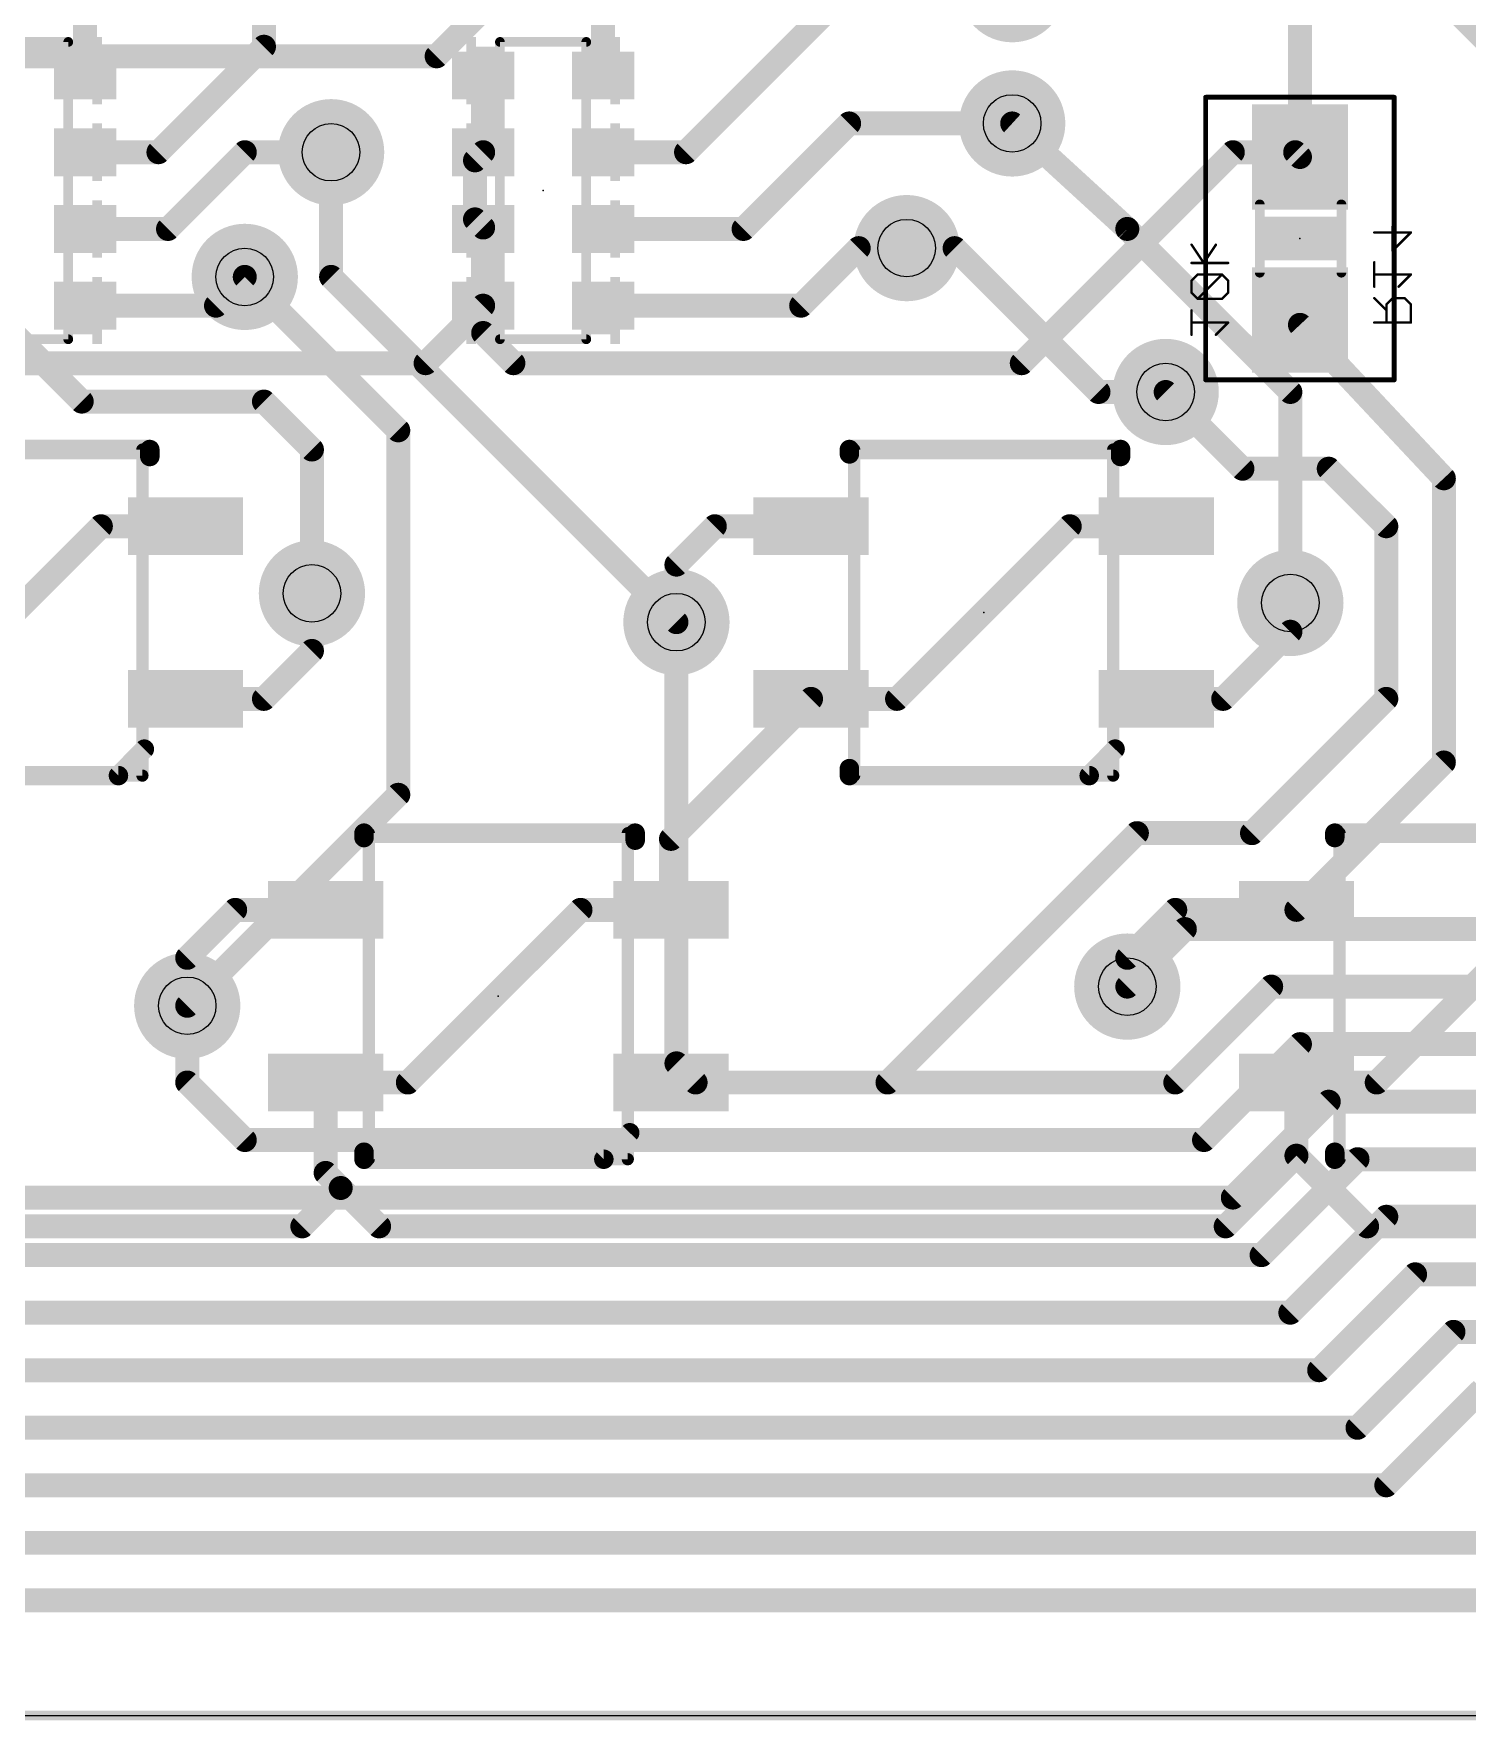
# Model space of a CAD drawing. Extents: x -0.1 to 97.8, y -2.6 to 30.1.
# Drawn here: x 50.6 to 65.54, y -0.05 to 17.54 of the extents above; entities that cross this region are included whole.
import ezdxf

# ---------------------------------------------------------------- set-up
doc = ezdxf.new("R2010")
doc.units = 0
for name, color, linetype in [('1', 22, 'CONTINUOUS'), ('16', 175, 'CONTINUOUS'), ('18', 82, 'CONTINUOUS'), ('20', 7, 'CONTINUOUS'), ('22', 253, 'CONTINUOUS'), ('24', 7, 'CONTINUOUS'), ('26', 253, 'CONTINUOUS'), ('28', 253, 'CONTINUOUS'), ('40', 175, 'CONTINUOUS'), ('44', 253, 'CONTINUOUS'), ('52', 253, 'CONTINUOUS')]:
    doc.layers.add(name, color=color, linetype=linetype)

# ---------------------------------------------------------------- blocks, each defined once
blk = doc.blocks.new('RECT')
blk.add_solid([(-0.5, -0.5), (0.5, -0.5), (-0.5, 0.5), (0.5, 0.5)])
blk = doc.blocks.new('ROUNDV')
at = {"const_width": 0.5}
blk.add_lwpolyline([(0, -0.25, 1), (0, 0.25, 1), (0, -0.25)], format="xyb", dxfattribs=at)

msp = doc.modelspace()

# ---------------------------------------------------------------- linework, layer by layer
at = {"layer": '1'}
for points, const_width in [([(66.3, 16.9), (64, 19.2)], 0.25), ([(55.5, 18), (54.8, 17.3)], 0.25), ([(54.8, 17.3), (43.9, 17.3)], 0.25), ([(60.8, 16.6), (62, 15.5)], 0.25), ([(53.7, 16.3), (53.7, 15)], 0.25), ([(48.6, 16.2), (51.1, 13.7)], 0.25), ([(62, 15.5), (63.7, 13.8)], 0.25), ([(59.7, 15.3), (60.2, 15.3)], 0.25), ([(61.7, 13.8), (60.2, 15.3)], 0.25), ([(52.8, 15), (54.4, 13.4)], 0.25), ([(53.7, 15), (57.3, 11.4)], 0.25), ([(62.4, 13.8), (61.7, 13.8)], 0.25), ([(63.7, 13.8), (63.7, 11.6)], 0.25), ([(51.1, 13.7), (53, 13.7)], 0.25), ([(53, 13.7), (53.5, 13.2)], 0.25), ([(54.4, 13.4), (54.4, 9.6)], 0.25), ([(53.5, 13.2), (53.5, 11.7)], 0.25), ([(57.3, 6.8), (57.3, 11.4)], 0.25), ([(54.4, 9.6), (52.2, 7.4)], 0.25), ([(62.6, 8.2), (62, 7.6)], 0.25), ([(71.5, 8.2), (62.6, 8.2)], 0.25), ([(63.5, 7.6), (62.5, 6.6)], 0.25), ([(71.8, 7.6), (63.5, 7.6)], 0.25), ([(52.2, 6.6), (52.2, 7.4)], 0.25), ([(63.8, 7), (62.8, 6)], 0.25), ([(72.1, 7), (63.8, 7)], 0.25), ([(57.5, 6.6), (57.3, 6.8)], 0.25), ([(52.8, 6), (52.2, 6.6)], 0.25), ([(62.5, 6.6), (57.5, 6.6)], 0.25), ([(64.1, 6.4), (63.1, 5.4)], 0.25), ([(72.4, 6.4), (64.1, 6.4)], 0.25), ([(62.8, 6), (52.8, 6)], 0.25), ([(64.4, 5.8), (63.4, 4.8)], 0.25), ([(72.7, 5.8), (64.4, 5.8)], 0.25), ([(63.1, 5.4), (47.4, 5.4)], 0.25), ([(64.7, 5.2), (63.7, 4.2)], 0.25), ([(73.1, 5.2), (64.7, 5.2)], 0.25), ([(63.4, 4.8), (43.2, 4.8)], 0.25), ([(65, 4.6), (64, 3.6)], 0.25), ([(73.4, 4.6), (65, 4.6)], 0.25), ([(63.7, 4.2), (38.2, 4.2)], 0.25), ([(65.4, 4), (64.4, 3)], 0.25), ([(73.6, 4), (65.4, 4)], 0.25), ([(64, 3.6), (32.5, 3.6)], 0.25), ([(65.7, 3.4), (64.7, 2.4)], 0.25), ([(64.4, 3), (27.9, 3)], 0.25), ([(64.7, 2.4), (22.3, 2.4)], 0.25), ([(76.1, 1.8), (17.1, 1.8)], 0.25), ([(76.9, 1.2), (12.4, 1.2)], 0.25), ([(97.7, 0), (0, 0)], 0.1)]:
    msp.add_lwpolyline(points, dxfattribs=dict(at, const_width=const_width))
at = {"layer": '1', "const_width": 0.125}
for points in [[(54.8, 17.2375, 1), (54.8, 17.3625)], [(54.7558, 17.3442, 1), (54.8442, 17.2558)], [(60.8422, 16.6461, 1), (60.7578, 16.5539)], [(53.7625, 16.3, 1), (53.6375, 16.3)], [(62.0442, 15.5442, 1), (61.9558, 15.4558)], [(61.9578, 15.4539, 1), (62.0422, 15.5461)], [(59.7, 15.3625, 1), (59.7, 15.2375)], [(60.2442, 15.3442, 1), (60.1558, 15.2558)], [(60.2, 15.2375, 1), (60.2, 15.3625)], [(52.8442, 15.0442, 1), (52.7558, 14.9558)], [(53.7442, 15.0442, 1), (53.6558, 14.9558)], [(53.6375, 15, 1), (53.7625, 15)], [(61.7, 13.8625, 1), (61.7, 13.7375)], [(61.6558, 13.7558, 1), (61.7442, 13.8442)], [(62.4, 13.7375, 1), (62.4, 13.8625)], [(63.7625, 13.8, 1), (63.6375, 13.8)], [(63.6558, 13.7558, 1), (63.7442, 13.8442)], [(51.1, 13.7625, 1), (51.1, 13.6375)], [(51.0558, 13.6558, 1), (51.1442, 13.7442)], [(53.0442, 13.7442, 1), (52.9558, 13.6558)], [(53, 13.6375, 1), (53, 13.7625)], [(54.4625, 13.4, 1), (54.3375, 13.4)], [(54.3558, 13.3558, 1), (54.4442, 13.4442)], [(53.5625, 13.2, 1), (53.4375, 13.2)], [(53.4558, 13.1558, 1), (53.5442, 13.2442)], [(53.4375, 11.7, 1), (53.5625, 11.7)], [(63.6375, 11.6, 1), (63.7625, 11.6)], [(57.3625, 11.4, 1), (57.2375, 11.4)], [(57.2558, 11.3558, 1), (57.3442, 11.4442)], [(54.4442, 9.5558, 1), (54.3558, 9.6442)], [(54.3375, 9.6, 1), (54.4625, 9.6)], [(62.6, 8.2625, 1), (62.6, 8.1375)], [(62.6442, 8.1558, 1), (62.5558, 8.2442)], [(61.9558, 7.6442, 1), (62.0442, 7.5558)], [(63.5, 7.6625, 1), (63.5, 7.5375)], [(63.5442, 7.5558, 1), (63.4558, 7.6442)], [(52.2625, 7.4, 1), (52.1375, 7.4)], [(52.1558, 7.4442, 1), (52.2442, 7.3558)], [(63.8, 7.0625, 1), (63.8, 6.9375)], [(63.8442, 6.9558, 1), (63.7558, 7.0442)], [(57.3442, 6.8442, 1), (57.2558, 6.7558)], [(57.2375, 6.8, 1), (57.3625, 6.8)], [(52.2442, 6.6442, 1), (52.1558, 6.5558)], [(57.5, 6.6625, 1), (57.5, 6.5375)], [(57.4558, 6.5558, 1), (57.5442, 6.6442)], [(62.4558, 6.6442, 1), (62.5442, 6.5558)], [(62.5, 6.5375, 1), (62.5, 6.6625)], [(52.1375, 6.6, 1), (52.2625, 6.6)], [(64.1, 6.4625, 1), (64.1, 6.3375)], [(64.1442, 6.3558, 1), (64.0558, 6.4442)], [(52.8, 6.0625, 1), (52.8, 5.9375)], [(52.7558, 5.9558, 1), (52.8442, 6.0442)], [(62.7558, 6.0442, 1), (62.8442, 5.9558)], [(62.8, 5.9375, 1), (62.8, 6.0625)], [(64.4, 5.8625, 1), (64.4, 5.7375)], [(64.4442, 5.7558, 1), (64.3558, 5.8442)], [(63.0558, 5.4442, 1), (63.1442, 5.3558)], [(63.1, 5.3375, 1), (63.1, 5.4625)], [(64.7, 5.2625, 1), (64.7, 5.1375)], [(64.7442, 5.1558, 1), (64.6558, 5.2442)], [(63.4, 4.7375, 1), (63.4, 4.8625)], [(63.3558, 4.8442, 1), (63.4442, 4.7558)], [(65, 4.6625, 1), (65, 4.5375)], [(65.0442, 4.5558, 1), (64.9558, 4.6442)], [(63.6558, 4.2442, 1), (63.7442, 4.1558)], [(63.7, 4.1375, 1), (63.7, 4.2625)], [(65.4, 4.0625, 1), (65.4, 3.9375)], [(65.4442, 3.9558, 1), (65.3558, 4.0442)], [(63.9558, 3.6442, 1), (64.0442, 3.5558)], [(64, 3.5375, 1), (64, 3.6625)], [(64.3558, 3.0442, 1), (64.4442, 2.9558)], [(64.4, 2.9375, 1), (64.4, 3.0625)], [(64.6558, 2.4442, 1), (64.7442, 2.3558)], [(64.7, 2.3375, 1), (64.7, 2.4625)]]:
    msp.add_lwpolyline(points, format="xyb", dxfattribs=at)
at = {"layer": '16'}
for points, const_width in [([(53, 19), (53, 17.4)], 0.25), ([(59.773, 18.673), (57.4, 16.3)], 0.25), ([(63.8, 16.25), (63.8, 18.43)], 0.25), ([(51.135, 17.1), (51.135, 18.135)], 0.25), ([(56.535, 17.1), (56.535, 17.765)], 0.25), ([(53, 17.4), (51.9, 16.3)], 0.25), ([(55.285, 16.3), (55.285, 17.1)], 0.25), ([(58, 15.5), (59.1, 16.6)], 0.25), ([(59.1, 16.6), (60.8, 16.6)], 0.25), ([(51.9, 16.3), (51.135, 16.3)], 0.25), ([(52, 15.5), (52.8, 16.3)], 0.25), ([(52.8, 16.3), (53.7, 16.3)], 0.25), ([(55.2, 16.215), (55.285, 16.3)], 0.25), ([(57.4, 16.3), (56.535, 16.3)], 0.25), ([(60.9, 14.1), (63.1, 16.3)], 0.25), ([(63.1, 16.3), (63.75, 16.3)], 0.25), ([(63.75, 16.3), (63.8, 16.25)], 0.25), ([(55.2, 15.6), (55.2, 16.215)], 0.25), ([(55.285, 15.515), (55.2, 15.6)], 0.25), ([(51.135, 15.5), (52, 15.5)], 0.25), ([(55.285, 15.5), (55.285, 15.515)], 0.25), ([(55.285, 14.7), (55.285, 15.5)], 0.25), ([(56.535, 15.5), (58, 15.5)], 0.25), ([(58.6, 14.7), (59.2, 15.3)], 0.25), ([(59.2, 15.3), (59.7, 15.3)], 0.25), ([(52.5, 14.7), (52.8, 15)], 0.25), ([(51.135, 14.7), (52.5, 14.7)], 0.25), ([(54.685, 14.1), (55.285, 14.7)], 0.25), ([(55.285, 14.7), (55.285, 14.415)], 0.25), ([(56.535, 14.7), (58.6, 14.7)], 0.25), ([(63.8, 14.55), (63.8, 14.5)], 0.25), ([(63.8, 14.5), (65.3, 12.9)], 0.25), ([(55.285, 14.415), (55.6, 14.1)], 0.25), ([(50.3, 14.1), (54.685, 14.1)], 0.25), ([(55.6, 14.1), (60.9, 14.1)], 0.25), ([(63.2, 13), (62.4, 13.8)], 0.25), ([(64.1, 13), (63.2, 13)], 0.25), ([(64.7, 12.4), (64.1, 13)], 0.25), ([(65.3, 12.9), (65.3, 9.937)], 0.25), ([(49.5, 10.6), (51.3, 12.4)], 0.25), ([(51.3, 12.4), (52.183, 12.4)], 0.25), ([(57.3, 12), (57.7, 12.4)], 0.25), ([(57.7, 12.4), (58.703, 12.4)], 0.25), ([(59.6, 10.6), (61.4, 12.4)], 0.25), ([(61.4, 12.4), (62.303, 12.4)], 0.25), ([(64.7, 10.6), (64.7, 12.4)], 0.25), ([(57.3, 11.4), (57.3, 12)], 0.25), ([(53.5, 11.7), (53.5, 11.1)], 0.25), ([(63.7, 11.6), (63.7, 11.3)], 0.25), ([(63.7, 11.3), (63, 10.6)], 0.25), ([(53.5, 11.1), (53, 10.6)], 0.25), ([(53, 10.6), (52.183, 10.6)], 0.25), ([(57.243, 9.14), (58.703, 10.6)], 0.25), ([(58.703, 10.6), (59.6, 10.6)], 0.25), ([(63, 10.6), (62.303, 10.6)], 0.25), ([(63.3, 9.2), (64.7, 10.6)], 0.25), ([(65.3, 9.937), (63.763, 8.4)], 0.25), ([(59.5, 6.6), (62.1, 9.2)], 0.25), ([(62.1, 9.2), (63.3, 9.2)], 0.25), ([(57.243, 8.4), (57.243, 9.14)], 0.25), ([(52.2, 7.9), (52.7, 8.4)], 0.25), ([(52.7, 8.4), (53.643, 8.4)], 0.25), ([(54.5, 6.6), (56.3, 8.4)], 0.25), ([(56.3, 8.4), (57.243, 8.4)], 0.25), ([(62, 7.9), (62.5, 8.4)], 0.25), ([(62.5, 8.4), (63.763, 8.4)], 0.25), ([(64.6, 6.6), (66.4, 8.4)], 0.25), ([(52.2, 7.4), (52.2, 7.9)], 0.25), ([(62, 7.6), (62, 7.9)], 0.25), ([(53.643, 6.6), (54.5, 6.6)], 0.25), ([(53.643, 6.6), (53.643, 5.657)], 0.25), ([(57.243, 6.6), (59.5, 6.6)], 0.25), ([(63.763, 6.6), (63.763, 5.837)], 0.25), ([(64.6, 6.6), (63.763, 6.6)], 0.25), ([(63.026, 5.1), (63.763, 5.837)], 0.25), ([(63.763, 5.837), (64.5, 5.1)], 0.25), ([(53.643, 5.657), (53.8, 5.5)], 0.25), ([(53.4, 5.1), (53.8, 5.5)], 0.25), ([(53.8, 5.5), (54.2, 5.1)], 0.25), ([(44.3, 5.1), (53.4, 5.1)], 0.25), ([(54.2, 5.1), (63.026, 5.1)], 0.25), ([(64.5, 5.1), (83.5, 5.1)], 0.25), ([(97.7, 0), (0, 0)], 0.01)]:
    msp.add_lwpolyline(points, dxfattribs=dict(at, const_width=const_width))
at = {"layer": '16', "const_width": 0.125}
for points in [[(52.9375, 17.4, 1), (53.0625, 17.4)], [(53.0442, 17.3558, 1), (52.9558, 17.4442)], [(51.0725, 17.1, 1), (51.1975, 17.1)], [(55.3475, 17.1, 1), (55.2225, 17.1)], [(56.4725, 17.1, 1), (56.5975, 17.1)], [(59.1, 16.6625, 1), (59.1, 16.5375)], [(59.1442, 16.5558, 1), (59.0558, 16.6442)], [(60.8, 16.5375, 1), (60.8, 16.6625)], [(51.135, 16.3625, 1), (51.135, 16.2375)], [(51.8558, 16.3442, 1), (51.9442, 16.2558)], [(51.9, 16.2375, 1), (51.9, 16.3625)], [(52.8, 16.3625, 1), (52.8, 16.2375)], [(52.8442, 16.2558, 1), (52.7558, 16.3442)], [(53.7, 16.2375, 1), (53.7, 16.3625)], [(55.2225, 16.3, 1), (55.3475, 16.3)], [(55.3292, 16.2558, 1), (55.2408, 16.3442)], [(56.535, 16.3625, 1), (56.535, 16.2375)], [(57.3558, 16.3442, 1), (57.4442, 16.2558)], [(57.4, 16.2375, 1), (57.4, 16.3625)], [(63.1, 16.3625, 1), (63.1, 16.2375)], [(63.1442, 16.2558, 1), (63.0558, 16.3442)], [(63.7942, 16.3442, 1), (63.7058, 16.2558)], [(63.75, 16.2375, 1), (63.75, 16.3625)], [(63.7558, 16.2058, 1), (63.8442, 16.2942)], [(55.2625, 16.215, 1), (55.1375, 16.215)], [(55.1558, 16.2592, 1), (55.2442, 16.1708)], [(63.7375, 16.25, 1), (63.8625, 16.25)], [(55.2442, 15.6442, 1), (55.1558, 15.5558)], [(55.1375, 15.6, 1), (55.2625, 15.6)], [(51.135, 15.5625, 1), (51.135, 15.4375)], [(51.9558, 15.5442, 1), (52.0442, 15.4558)], [(52, 15.4375, 1), (52, 15.5625)], [(55.3475, 15.515, 1), (55.2225, 15.515)], [(55.3475, 15.5, 1), (55.2225, 15.5)], [(55.2225, 15.5, 1), (55.3475, 15.5)], [(55.2408, 15.4708, 1), (55.3292, 15.5592)], [(56.535, 15.5625, 1), (56.535, 15.4375)], [(57.9558, 15.5442, 1), (58.0442, 15.4558)], [(58, 15.4375, 1), (58, 15.5625)], [(59.2, 15.3625, 1), (59.2, 15.2375)], [(59.2442, 15.2558, 1), (59.1558, 15.3442)], [(59.7, 15.2375, 1), (59.7, 15.3625)], [(52.8442, 14.9558, 1), (52.7558, 15.0442)], [(51.135, 14.7625, 1), (51.135, 14.6375)], [(52.4558, 14.7442, 1), (52.5442, 14.6558)], [(52.5, 14.6375, 1), (52.5, 14.7625)], [(55.3475, 14.7, 1), (55.2225, 14.7)], [(55.3292, 14.6558, 1), (55.2408, 14.7442)], [(56.535, 14.7625, 1), (56.535, 14.6375)], [(58.5558, 14.7442, 1), (58.6442, 14.6558)], [(58.6, 14.6375, 1), (58.6, 14.7625)], [(55.2225, 14.7, 1), (55.3475, 14.7)], [(63.8625, 14.55, 1), (63.7375, 14.55)], [(63.8456, 14.5427, 1), (63.7544, 14.4573)], [(55.3292, 14.4592, 1), (55.2408, 14.3708)], [(55.2225, 14.415, 1), (55.3475, 14.415)], [(63.7375, 14.5, 1), (63.8625, 14.5)], [(54.6408, 14.1442, 1), (54.7292, 14.0558)], [(54.685, 14.0375, 1), (54.685, 14.1625)], [(55.6, 14.1625, 1), (55.6, 14.0375)], [(55.5558, 14.0558, 1), (55.6442, 14.1442)], [(60.8558, 14.1442, 1), (60.9442, 14.0558)], [(60.9, 14.0375, 1), (60.9, 14.1625)], [(62.4442, 13.8442, 1), (62.3558, 13.7558)], [(63.2, 13.0625, 1), (63.2, 12.9375)], [(63.1558, 12.9558, 1), (63.2442, 13.0442)], [(64.1442, 13.0442, 1), (64.0558, 12.9558)], [(64.1, 12.9375, 1), (64.1, 13.0625)], [(65.3625, 12.9, 1), (65.2375, 12.9)], [(65.2544, 12.8573, 1), (65.3456, 12.9427)], [(51.3, 12.4625, 1), (51.3, 12.3375)], [(51.3442, 12.3558, 1), (51.2558, 12.4442)], [(52.183, 12.3375, 1), (52.183, 12.4625)], [(57.7, 12.4625, 1), (57.7, 12.3375)], [(57.7442, 12.3558, 1), (57.6558, 12.4442)], [(58.703, 12.3375, 1), (58.703, 12.4625)], [(61.4, 12.4625, 1), (61.4, 12.3375)], [(61.4442, 12.3558, 1), (61.3558, 12.4442)], [(62.303, 12.3375, 1), (62.303, 12.4625)], [(64.7625, 12.4, 1), (64.6375, 12.4)], [(64.6558, 12.3558, 1), (64.7442, 12.4442)], [(57.3625, 12, 1), (57.2375, 12)], [(57.2558, 12.0442, 1), (57.3442, 11.9558)], [(53.5625, 11.7, 1), (53.4375, 11.7)], [(63.7625, 11.6, 1), (63.6375, 11.6)], [(57.2375, 11.4, 1), (57.3625, 11.4)], [(63.6375, 11.3, 1), (63.7625, 11.3)], [(63.7442, 11.2558, 1), (63.6558, 11.3442)], [(53.4375, 11.1, 1), (53.5625, 11.1)], [(53.5442, 11.0558, 1), (53.4558, 11.1442)], [(52.183, 10.6625, 1), (52.183, 10.5375)], [(52.9558, 10.6442, 1), (53.0442, 10.5558)], [(53, 10.5375, 1), (53, 10.6625)], [(58.703, 10.6625, 1), (58.703, 10.5375)], [(58.7472, 10.5558, 1), (58.6588, 10.6442)], [(59.5558, 10.6442, 1), (59.6442, 10.5558)], [(59.6, 10.5375, 1), (59.6, 10.6625)], [(62.303, 10.6625, 1), (62.303, 10.5375)], [(62.9558, 10.6442, 1), (63.0442, 10.5558)], [(63, 10.5375, 1), (63, 10.6625)], [(64.6375, 10.6, 1), (64.7625, 10.6)], [(64.7442, 10.5558, 1), (64.6558, 10.6442)], [(65.3442, 9.8928, 1), (65.2558, 9.9812)], [(65.2375, 9.937, 1), (65.3625, 9.937)], [(62.1, 9.2625, 1), (62.1, 9.1375)], [(62.1442, 9.1558, 1), (62.0558, 9.2442)], [(63.3, 9.1375, 1), (63.3, 9.2625)], [(57.3055, 9.14, 1), (57.1805, 9.14)], [(57.1988, 9.1842, 1), (57.2872, 9.0958)], [(63.2558, 9.2442, 1), (63.3442, 9.1558)], [(52.7, 8.4625, 1), (52.7, 8.3375)], [(52.7442, 8.3558, 1), (52.6558, 8.4442)], [(53.643, 8.3375, 1), (53.643, 8.4625)], [(56.3, 8.4625, 1), (56.3, 8.3375)], [(56.3442, 8.3558, 1), (56.2558, 8.4442)], [(57.1805, 8.4, 1), (57.3055, 8.4)], [(57.243, 8.3375, 1), (57.243, 8.4625)], [(62.5, 8.4625, 1), (62.5, 8.3375)], [(62.5442, 8.3558, 1), (62.4558, 8.4442)], [(63.7188, 8.4442, 1), (63.8072, 8.3558)], [(63.763, 8.3375, 1), (63.763, 8.4625)], [(52.2625, 7.9, 1), (52.1375, 7.9)], [(52.1558, 7.9442, 1), (52.2442, 7.8558)], [(62.0625, 7.9, 1), (61.9375, 7.9)], [(61.9558, 7.9442, 1), (62.0442, 7.8558)], [(61.9375, 7.6, 1), (62.0625, 7.6)], [(52.1375, 7.4, 1), (52.2625, 7.4)], [(53.643, 6.6625, 1), (53.643, 6.5375)], [(53.7055, 6.6, 1), (53.5805, 6.6)], [(54.4558, 6.6442, 1), (54.5442, 6.5558)], [(54.5, 6.5375, 1), (54.5, 6.6625)], [(57.243, 6.6625, 1), (57.243, 6.5375)], [(59.4558, 6.6442, 1), (59.5442, 6.5558)], [(59.5, 6.5375, 1), (59.5, 6.6625)], [(63.8255, 6.6, 1), (63.7005, 6.6)], [(63.763, 6.6625, 1), (63.763, 6.5375)], [(64.5558, 6.6442, 1), (64.6442, 6.5558)], [(64.6, 6.5375, 1), (64.6, 6.6625)], [(63.8072, 5.8812, 1), (63.7188, 5.7928)], [(63.7005, 5.837, 1), (63.8255, 5.837)], [(63.8072, 5.7928, 1), (63.7188, 5.8812)], [(53.6872, 5.7012, 1), (53.5988, 5.6128)], [(53.5805, 5.657, 1), (53.7055, 5.657)], [(53.8442, 5.5442, 1), (53.7558, 5.4558)], [(53.8442, 5.4558, 1), (53.7558, 5.5442)], [(53.7558, 5.4558, 1), (53.8442, 5.5442)], [(53.3558, 5.1442, 1), (53.4442, 5.0558)], [(53.4, 5.0375, 1), (53.4, 5.1625)], [(54.2, 5.1625, 1), (54.2, 5.0375)], [(54.1558, 5.0558, 1), (54.2442, 5.1442)], [(62.9818, 5.1442, 1), (63.0702, 5.0558)], [(63.026, 5.0375, 1), (63.026, 5.1625)], [(64.5, 5.1625, 1), (64.5, 5.0375)], [(64.4558, 5.0558, 1), (64.5442, 5.1442)]]:
    msp.add_lwpolyline(points, format="xyb", dxfattribs=at)
at = {"layer": '20'}
msp.add_line((0, 0), (97.7, 0), dxfattribs=at)
at = {"layer": '22', "const_width": 0.2032}
for points in [[(51.81, 13.2), (48.983, 13.2)], [(51.81, 13.127), (51.81, 13.2)], [(61.93, 13.2), (59.103, 13.2)], [(59.103, 13.2), (59.103, 13.154)], [(61.93, 13.127), (61.93, 13.2)], [(51.753, 10.076), (51.483, 9.8)], [(61.873, 10.076), (61.603, 9.8)], [(51.483, 9.8), (48.983, 9.8)], [(59.103, 9.8), (59.103, 9.873)], [(61.603, 9.8), (59.103, 9.8)], [(56.87, 9.2), (54.043, 9.2)], [(54.043, 9.2), (54.043, 9.154)], [(56.87, 9.127), (56.87, 9.2)], [(66.99, 9.2), (64.163, 9.2)], [(64.163, 9.2), (64.163, 9.154)], [(56.813, 6.076), (56.543, 5.8)], [(54.043, 5.8), (54.043, 5.873)], [(56.543, 5.8), (54.043, 5.8)], [(64.163, 5.8), (64.163, 5.873)], [(66.663, 5.8), (64.163, 5.8)]]:
    msp.add_lwpolyline(points, dxfattribs=at)
at = {"layer": '22', "const_width": 0.1016}
for points in [[(51.8608, 13.2, 1), (51.7592, 13.2)], [(51.81, 13.1492, 1), (51.81, 13.2508)], [(59.103, 13.2508, 1), (59.103, 13.1492)], [(59.1538, 13.2, 1), (59.0522, 13.2)], [(59.0522, 13.154, 1), (59.1538, 13.154)], [(61.9808, 13.2, 1), (61.8792, 13.2)], [(61.93, 13.1492, 1), (61.93, 13.2508)], [(51.7592, 13.127, 1), (51.8608, 13.127)], [(61.8792, 13.127, 1), (61.9808, 13.127)], [(51.7893, 10.0405, 1), (51.7167, 10.1115)], [(61.9093, 10.0405, 1), (61.8367, 10.1115)], [(51.4467, 9.8355, 1), (51.5193, 9.7645)], [(51.483, 9.7492, 1), (51.483, 9.8508)], [(59.1538, 9.873, 1), (59.0522, 9.873)], [(59.103, 9.8508, 1), (59.103, 9.7492)], [(59.0522, 9.8, 1), (59.1538, 9.8)], [(61.5667, 9.8355, 1), (61.6393, 9.7645)], [(61.603, 9.7492, 1), (61.603, 9.8508)], [(54.043, 9.2508, 1), (54.043, 9.1492)], [(54.0938, 9.2, 1), (53.9922, 9.2)], [(53.9922, 9.154, 1), (54.0938, 9.154)], [(56.9208, 9.2, 1), (56.8192, 9.2)], [(56.8192, 9.127, 1), (56.9208, 9.127)], [(56.87, 9.1492, 1), (56.87, 9.2508)], [(64.163, 9.2508, 1), (64.163, 9.1492)], [(64.2138, 9.2, 1), (64.1122, 9.2)], [(64.1122, 9.154, 1), (64.2138, 9.154)], [(56.8493, 6.0405, 1), (56.7767, 6.1115)], [(54.0938, 5.873, 1), (53.9922, 5.873)], [(54.043, 5.8508, 1), (54.043, 5.7492)], [(53.9922, 5.8, 1), (54.0938, 5.8)], [(56.5067, 5.8355, 1), (56.5793, 5.7645)], [(56.543, 5.7492, 1), (56.543, 5.8508)], [(64.2138, 5.873, 1), (64.1122, 5.873)], [(64.163, 5.8508, 1), (64.163, 5.7492)], [(64.1122, 5.8, 1), (64.2138, 5.8)]]:
    msp.add_lwpolyline(points, format="xyb", dxfattribs=at)
at = {"layer": '24'}
for p in [(55.91, 15.9), (63.8, 15.4), (60.503, 11.5), (55.443, 7.5)]:
    msp.add_point(p, dxfattribs=at)
at = {"layer": '26', "const_width": 0.0254}
for points in [[(64.5747, 15.4628), (64.956, 15.4628)], [(64.7654, 15.2721), (64.7654, 15.5263)], [(64.956, 15.4628), (64.7654, 15.2721)], [(64.5747, 14.8979), (64.5747, 15.1521)], [(64.956, 15.025), (64.5747, 15.025)], [(64.8289, 14.8979), (64.956, 15.025)], [(64.7018, 14.6508), (64.5747, 14.7779)], [(64.7654, 14.7779), (64.7018, 14.7144)], [(64.8925, 14.7779), (64.7654, 14.7779)], [(64.956, 14.7144), (64.8925, 14.7779)], [(64.7018, 14.7144), (64.7018, 14.5237)], [(64.956, 14.5237), (64.956, 14.7144)], [(64.5747, 14.5237), (64.956, 14.5237)]]:
    msp.add_lwpolyline(points, dxfattribs=at)
at = {"layer": '26', "const_width": 0.0127}
for points in [[(64.5747, 15.4691, 1), (64.5747, 15.4564)], [(64.7717, 15.5263, 1), (64.759, 15.5263)], [(64.9605, 15.4583, 1), (64.9515, 15.4673)], [(64.956, 15.4564, 1), (64.956, 15.4691)], [(64.5811, 15.1521, 1), (64.5684, 15.1521)], [(64.7609, 15.2766, 1), (64.7699, 15.2676)], [(64.759, 15.2721, 1), (64.7717, 15.2721)], [(64.5747, 15.0314, 1), (64.5747, 15.0187)], [(64.9605, 15.0205, 1), (64.9515, 15.0295)], [(64.956, 15.0187, 1), (64.956, 15.0314)], [(64.5684, 14.8979, 1), (64.5811, 14.8979)], [(64.5792, 14.7824, 1), (64.5702, 14.7734)], [(64.7654, 14.7843, 1), (64.7654, 14.7716)], [(64.7699, 14.7734, 1), (64.7609, 14.7824)], [(64.8244, 14.9024, 1), (64.8334, 14.8934)], [(64.897, 14.7824, 1), (64.888, 14.7734)], [(64.8925, 14.7716, 1), (64.8925, 14.7843)], [(64.6973, 14.7189, 1), (64.7063, 14.7099)], [(64.7082, 14.7144, 1), (64.6955, 14.7144)], [(64.6973, 14.6463, 1), (64.7063, 14.6553)], [(64.9624, 14.7144, 1), (64.9497, 14.7144)], [(64.9515, 14.7099, 1), (64.9605, 14.7189)], [(64.5747, 14.53, 1), (64.5747, 14.5174)], [(64.6955, 14.5237, 1), (64.7082, 14.5237)], [(64.9497, 14.5237, 1), (64.9624, 14.5237)], [(64.956, 14.5174, 1), (64.956, 14.53)]]:
    msp.add_lwpolyline(points, format="xyb", dxfattribs=at)
at = {"layer": '28', "const_width": 0.0254}
for points in [[(62.6697, 15.3358), (62.7968, 15.1451)], [(62.7968, 15.1451), (62.9239, 15.3358)], [(62.6697, 15.1451), (63.051, 15.1451)], [(62.7333, 15.0251), (62.6697, 14.9616)], [(62.6697, 14.9616), (62.6697, 14.8345)], [(62.9875, 15.0251), (62.7333, 15.0251)], [(62.7333, 14.7709), (62.9875, 15.0251)], [(63.051, 14.9616), (62.9875, 15.0251)], [(63.051, 14.8345), (63.051, 14.9616)], [(62.6697, 14.8345), (62.7333, 14.7709)], [(62.7333, 14.7709), (62.9875, 14.7709)], [(62.9875, 14.7709), (63.051, 14.8345)], [(62.6697, 14.3967), (62.6697, 14.6509)], [(63.051, 14.5238), (62.6697, 14.5238)], [(62.9239, 14.3967), (63.051, 14.5238)]]:
    msp.add_lwpolyline(points, dxfattribs=at)
at = {"layer": '28', "const_width": 0.0127}
for points in [[(62.675, 15.3393, 1), (62.6644, 15.3323)], [(62.9292, 15.3323, 1), (62.9186, 15.3393)], [(62.6697, 15.1515, 1), (62.6697, 15.1388)], [(62.7915, 15.1486, 1), (62.8021, 15.1416)], [(62.7915, 15.1416, 1), (62.8021, 15.1486)], [(63.051, 15.1388, 1), (63.051, 15.1515)], [(62.6652, 14.9661, 1), (62.6742, 14.9571)], [(62.6761, 14.9616, 1), (62.6634, 14.9616)], [(62.7333, 15.0315, 1), (62.7333, 15.0188)], [(62.7377, 15.0206, 1), (62.7288, 15.0296)], [(62.992, 15.0296, 1), (62.983, 15.0206)], [(62.992, 15.0206, 1), (62.983, 15.0296)], [(62.9875, 15.0188, 1), (62.9875, 15.0315)], [(63.0574, 14.9616, 1), (63.0447, 14.9616)], [(63.0465, 14.9571, 1), (63.0555, 14.9661)], [(62.6742, 14.8389, 1), (62.6652, 14.83)], [(62.6634, 14.8345, 1), (62.6761, 14.8345)], [(62.7333, 14.7773, 1), (62.7333, 14.7646)], [(62.7288, 14.7754, 1), (62.7377, 14.7664)], [(62.7288, 14.7664, 1), (62.7377, 14.7754)], [(62.983, 14.7754, 1), (62.992, 14.7664)], [(62.9875, 14.7646, 1), (62.9875, 14.7773)], [(63.0447, 14.8345, 1), (63.0574, 14.8345)], [(63.0555, 14.83, 1), (63.0465, 14.8389)], [(62.6761, 14.6509, 1), (62.6634, 14.6509)], [(62.6697, 14.5302, 1), (62.6697, 14.5175)], [(63.0555, 14.5193, 1), (63.0465, 14.5283)], [(63.051, 14.5175, 1), (63.051, 14.5302)], [(62.6634, 14.3967, 1), (62.6761, 14.3967)], [(62.9194, 14.4012, 1), (62.9284, 14.3922)]]:
    msp.add_lwpolyline(points, format="xyb", dxfattribs=at)
at = {"layer": '40', "const_width": 0.0508}
for points in [[(64.783, 16.873), (62.817, 16.873)], [(62.817, 16.873), (62.817, 13.927)], [(64.783, 13.927), (64.783, 16.873)], [(62.817, 13.927), (64.783, 13.927)]]:
    msp.add_lwpolyline(points, dxfattribs=at)
at = {"layer": '40', "const_width": 0.0254}
for points in [[(62.817, 16.8857, 1), (62.817, 16.8603)], [(62.8297, 16.873, 1), (62.8043, 16.873)], [(64.7957, 16.873, 1), (64.7703, 16.873)], [(64.783, 16.8603, 1), (64.783, 16.8857)], [(62.817, 13.9397, 1), (62.817, 13.9143)], [(62.8043, 13.927, 1), (62.8297, 13.927)], [(64.7703, 13.927, 1), (64.7957, 13.927)], [(64.783, 13.9143, 1), (64.783, 13.9397)]]:
    msp.add_lwpolyline(points, format="xyb", dxfattribs=at)
at = {"layer": '44'}
for centre in [(60.8, 16.6), (53.7, 16.3), (59.7, 15.3), (52.8, 15), (62.4, 13.8), (53.5, 11.7), (63.7, 11.6), (57.3, 11.4), (62, 7.6), (52.2, 7.4)]:
    msp.add_circle(centre, 0.3, dxfattribs=at)
at = {"layer": '52'}
for points, const_width in [([(50.96, 17.45), (50.06, 17.45)], 0.1016), ([(50.96, 14.35), (50.96, 17.45)], 0.1016), ([(55.46, 17.45), (55.46, 14.35)], 0.1016), ([(56.36, 17.45), (55.46, 17.45)], 0.1016), ([(56.36, 14.35), (56.36, 17.45)], 0.1016), ([(63.381, 15.044), (63.381, 15.756)], 0.1016), ([(64.232, 15.044), (64.232, 15.756)], 0.1016), ([(50.06, 14.35), (50.96, 14.35)], 0.1016), ([(55.46, 14.35), (56.36, 14.35)], 0.1016), ([(49.033, 13.2), (51.733, 13.2)], 0.127), ([(51.733, 13.2), (51.733, 9.8)], 0.127), ([(59.153, 13.2), (61.853, 13.2)], 0.127), ([(59.153, 9.8), (59.153, 13.2)], 0.127), ([(61.853, 13.2), (61.853, 9.8)], 0.127), ([(51.733, 9.8), (49.033, 9.8)], 0.127), ([(61.853, 9.8), (59.153, 9.8)], 0.127), ([(54.093, 9.2), (56.793, 9.2)], 0.127), ([(54.093, 5.8), (54.093, 9.2)], 0.127), ([(56.793, 9.2), (56.793, 5.8)], 0.127), ([(64.213, 9.2), (66.913, 9.2)], 0.127), ([(64.213, 5.8), (64.213, 9.2)], 0.127), ([(56.793, 5.8), (54.093, 5.8)], 0.127), ([(66.913, 5.8), (64.213, 5.8)], 0.127)]:
    msp.add_lwpolyline(points, dxfattribs=dict(at, const_width=const_width))
for points, const_width in [([(50.9854, 17.45, 1), (50.9346, 17.45)], 0.0508), ([(50.96, 17.4246, 1), (50.96, 17.4754)], 0.0508), ([(55.4854, 17.45, 1), (55.4346, 17.45)], 0.0508), ([(55.46, 17.4754, 1), (55.46, 17.4246)], 0.0508), ([(56.3854, 17.45, 1), (56.3346, 17.45)], 0.0508), ([(56.36, 17.4246, 1), (56.36, 17.4754)], 0.0508), ([(63.4064, 15.756, 1), (63.3556, 15.756)], 0.0508), ([(64.2574, 15.756, 1), (64.2066, 15.756)], 0.0508), ([(63.3556, 15.044, 1), (63.4064, 15.044)], 0.0508), ([(64.2066, 15.044, 1), (64.2574, 15.044)], 0.0508), ([(50.9346, 14.35, 1), (50.9854, 14.35)], 0.0508), ([(50.96, 14.3246, 1), (50.96, 14.3754)], 0.0508), ([(55.46, 14.3754, 1), (55.46, 14.3246)], 0.0508), ([(55.4346, 14.35, 1), (55.4854, 14.35)], 0.0508), ([(56.3346, 14.35, 1), (56.3854, 14.35)], 0.0508), ([(56.36, 14.3246, 1), (56.36, 14.3754)], 0.0508), ([(51.7648, 13.2, 1), (51.7013, 13.2)], 0.0635), ([(51.733, 13.1683, 1), (51.733, 13.2318)], 0.0635), ([(59.153, 13.2318, 1), (59.153, 13.1683)], 0.0635), ([(59.1848, 13.2, 1), (59.1213, 13.2)], 0.0635), ([(61.8848, 13.2, 1), (61.8212, 13.2)], 0.0635), ([(61.853, 13.1683, 1), (61.853, 13.2318)], 0.0635), ([(51.733, 9.7683, 1), (51.733, 9.8318)], 0.0635), ([(59.153, 9.8318, 1), (59.153, 9.7683)], 0.0635), ([(61.853, 9.7683, 1), (61.853, 9.8318)], 0.0635), ([(51.7013, 9.8, 1), (51.7648, 9.8)], 0.0635), ([(59.1213, 9.8, 1), (59.1848, 9.8)], 0.0635), ([(61.8212, 9.8, 1), (61.8848, 9.8)], 0.0635), ([(54.093, 9.2318, 1), (54.093, 9.1683)], 0.0635), ([(54.1248, 9.2, 1), (54.0613, 9.2)], 0.0635), ([(56.8248, 9.2, 1), (56.7612, 9.2)], 0.0635), ([(56.793, 9.1683, 1), (56.793, 9.2318)], 0.0635), ([(64.213, 9.2318, 1), (64.213, 9.1683)], 0.0635), ([(64.2448, 9.2, 1), (64.1813, 9.2)], 0.0635), ([(54.093, 5.8318, 1), (54.093, 5.7683)], 0.0635), ([(54.0613, 5.8, 1), (54.1248, 5.8)], 0.0635), ([(56.7612, 5.8, 1), (56.8248, 5.8)], 0.0635), ([(56.793, 5.7683, 1), (56.793, 5.8318)], 0.0635), ([(64.213, 5.8318, 1), (64.213, 5.7683)], 0.0635), ([(64.1813, 5.8, 1), (64.2448, 5.8)], 0.0635)]:
    msp.add_lwpolyline(points, format="xyb", dxfattribs=dict(at, const_width=const_width))

# ---------------------------------------------------------------- block references
at = {"layer": '16'}
for p, xscale, yscale, rotation in [((51.135, 17.1), 0.5, 0.65, 270), ((55.285, 17.1), 0.5, 0.65, 270), ((56.535, 17.1), 0.5, 0.65, 270), ((51.135, 16.3), 0.5, 0.65, 270), ((55.285, 16.3), 0.5, 0.65, 270), ((56.535, 16.3), 0.5, 0.65, 270), ((51.135, 15.5), 0.5, 0.65, 270), ((55.285, 15.5), 0.5, 0.65, 270), ((56.535, 15.5), 0.5, 0.65, 270), ((51.135, 14.7), 0.5, 0.65, 270), ((55.285, 14.7), 0.5, 0.65, 270), ((56.535, 14.7), 0.5, 0.65, 270), ((52.183, 12.4), 1.2, 0.6, 180), ((58.703, 12.4), 1.2, 0.6, 180), ((62.303, 12.4), 1.2, 0.6, 180), ((52.183, 10.6), 1.2, 0.6, 180), ((58.703, 10.6), 1.2, 0.6, 180), ((62.303, 10.6), 1.2, 0.6, 180), ((53.643, 8.4), 1.2, 0.6, 180), ((57.243, 8.4), 1.2, 0.6, 180), ((63.763, 8.4), 1.2, 0.6, 180), ((53.643, 6.6), 1.2, 0.6, 180), ((57.243, 6.6), 1.2, 0.6, 180), ((63.763, 6.6), 1.2, 0.6, 180)]:
    msp.add_blockref('RECT', p, dxfattribs=dict(at, xscale=xscale, yscale=yscale, rotation=rotation))
at = {"layer": '16', "xscale": 1.1, "rotation": 90}
for p in [(63.8, 16.25), (63.8, 14.55)]:
    msp.add_blockref('RECT', p, dxfattribs=at)
at = {"layer": '18', "xscale": 1.108, "yscale": 1.108}
for p in [(60.8, 18), (60.8, 18), (60.8, 16.6), (60.8, 16.6), (53.7, 16.3), (53.7, 16.3), (59.7, 15.3), (59.7, 15.3), (52.8, 15), (52.8, 15), (62.4, 13.8), (62.4, 13.8), (53.5, 11.7), (53.5, 11.7), (63.7, 11.6), (63.7, 11.6), (57.3, 11.4), (57.3, 11.4), (62, 7.6), (62, 7.6), (52.2, 7.4), (52.2, 7.4)]:
    msp.add_blockref('ROUNDV', p, dxfattribs=at)
at = {"layer": '22', "xscale": 0.4572, "yscale": 0.762, "rotation": 90}
msp.add_blockref('RECT', (63.8, 15.4), dxfattribs=at)
at = {"layer": '52'}
for p, xscale, yscale, rotation in [((51.26, 17.15), 0.7, 0.1, 270), ((55.16, 17.15), 0.7, 0.1, 270), ((56.66, 17.15), 0.7, 0.1, 270), ((51.11, 17.125), 0.55, 0.2, 270), ((55.31, 17.125), 0.55, 0.2, 270), ((56.51, 17.125), 0.55, 0.2, 270), ((51.11, 16.3), 0.5, 0.2, 270), ((51.26, 16.3), 0.6, 0.1, 270), ((55.16, 16.3), 0.6, 0.1, 270), ((55.31, 16.3), 0.5, 0.2, 270), ((56.51, 16.3), 0.5, 0.2, 270), ((56.66, 16.3), 0.6, 0.1, 270), ((63.8051, 15.9803), 0.5001, 0.95, 90), ((51.11, 15.5), 0.5, 0.2, 270), ((51.26, 15.5), 0.6, 0.1, 270), ((55.16, 15.5), 0.6, 0.1, 270), ((55.31, 15.5), 0.5, 0.2, 270), ((56.51, 15.5), 0.5, 0.2, 270), ((56.66, 15.5), 0.6, 0.1, 270), ((51.11, 14.675), 0.55, 0.2, 270), ((51.26, 14.65), 0.7, 0.1, 270), ((55.16, 14.65), 0.7, 0.1, 270), ((55.31, 14.675), 0.55, 0.2, 270), ((56.51, 14.675), 0.55, 0.2, 270), ((56.66, 14.65), 0.7, 0.1, 270), ((63.8051, 14.8119), 0.5001, 0.95, 90)]:
    msp.add_blockref('RECT', p, dxfattribs=dict(at, xscale=xscale, yscale=yscale, rotation=rotation))

doc.saveas('drawing.dxf')
